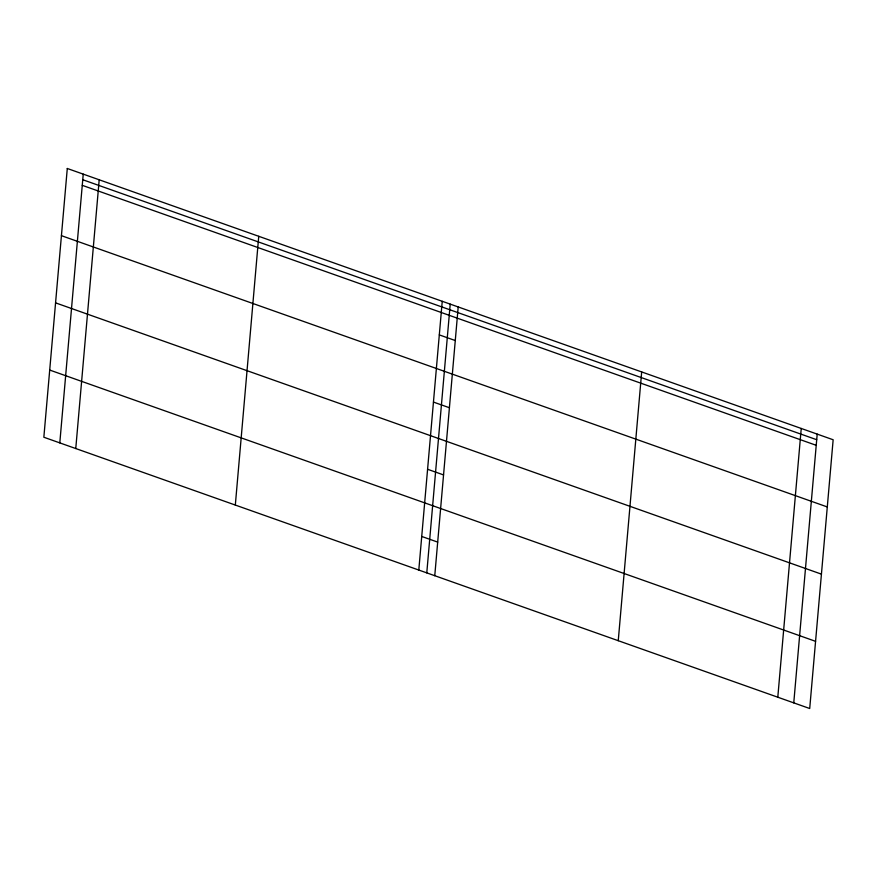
<?xml version="1.0" encoding="UTF-8"?>
<svg xmlns="http://www.w3.org/2000/svg" width="877" height="877" viewBox="0 0 877 877"><rect width="100%" height="100%" fill="white"/><g stroke="black" fill="none" stroke-linecap="round" stroke-linejoin="round"><path stroke-width="1.32" d="M59.8 442.885L83.238 174.128M75.762 448.542L99.2 179.785M235.321 505.053L258.748 236.297M418.8 570.05L442.238 301.293M426.781 572.878L450.219 304.122M434.762 575.707L458.2 306.95M618.252 640.703L641.679 371.947M777.8 697.215L801.238 428.458M793.762 702.872L817.2 434.115M82.756 179.73L816.706 439.717M82.263 185.332L816.213 445.308M439.311 334.893L455.262 340.539M61.423 235.672L827.296 506.95M433.446 402.083L449.408 407.728M55.569 302.861L821.431 574.139M427.592 469.272L443.554 474.917M49.704 370.05L815.577 641.328M421.738 536.461L437.689 542.107M67.288 168.483L43.85 437.239L809.712 708.517L833.15 439.761L67.288 168.483"/></g></svg>
